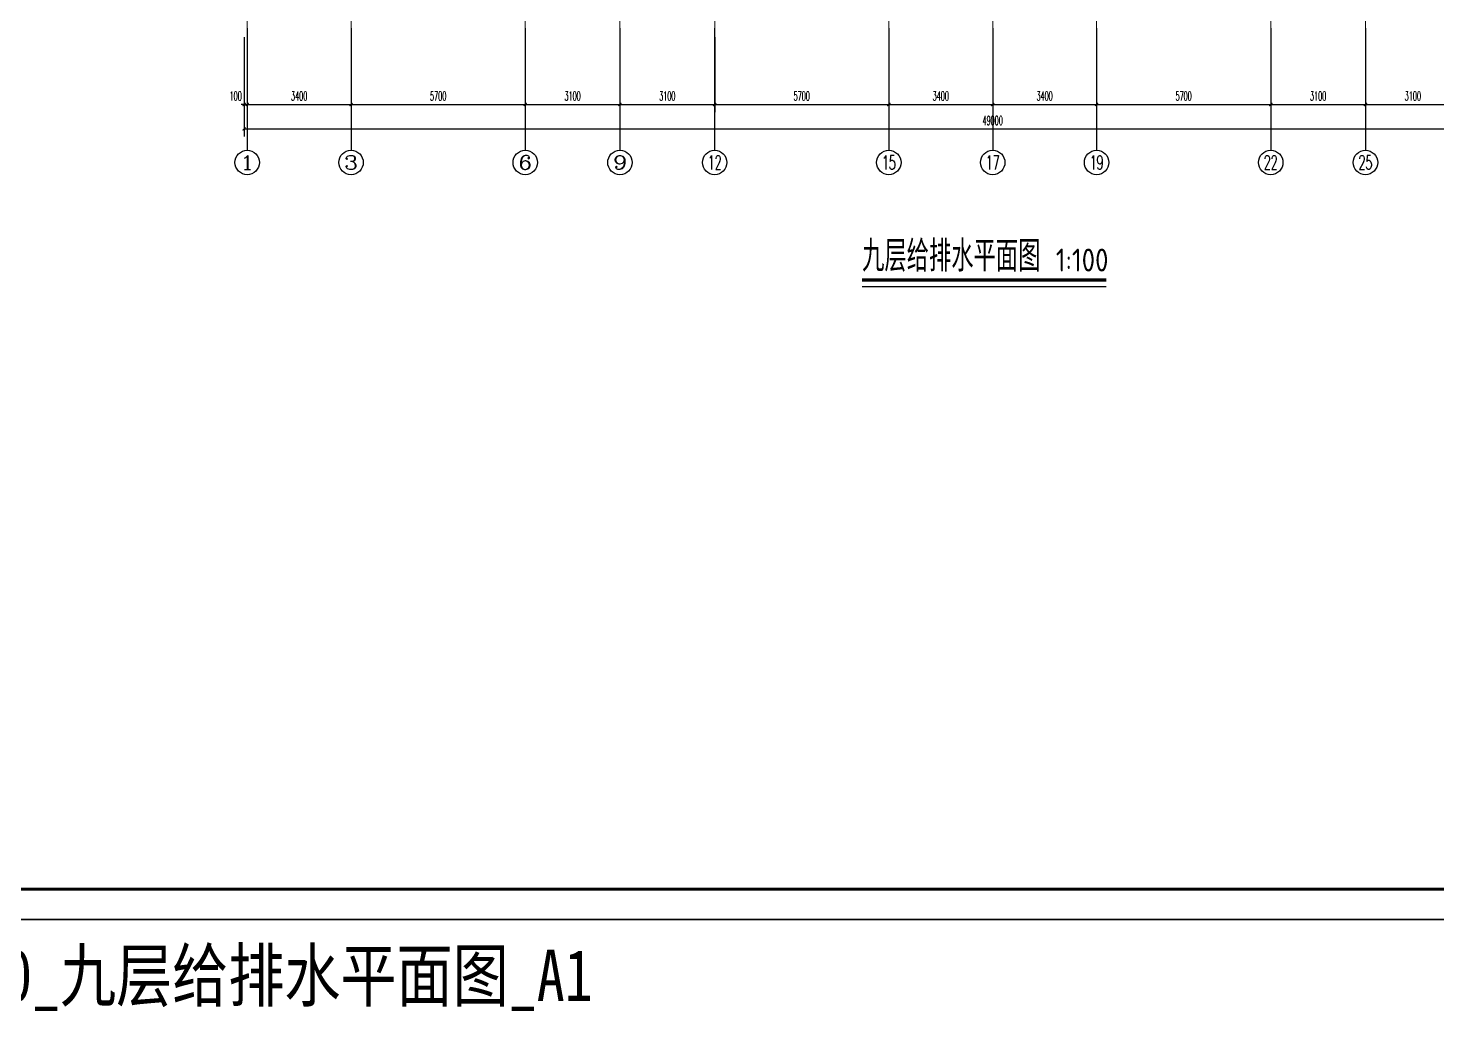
# Model space of a CAD drawing. Extents: x 27938 to 1042331, y -235042 to 1535213.
# Drawn here: x 675249 to 721352, y 330637 to 362824 of the extents above; entities that cross this region are included whole.
import ezdxf
from ezdxf.enums import TextEntityAlignment as Align

# ---------------------------------------------------------------- set-up
doc = ezdxf.new("R2010")
doc.units = 0
doc.header["$LTSCALE"] = 1000
doc.header["$MEASUREMENT"] = 0
doc.linetypes.add('DOTE', pattern=[2.42, 2, -0.2, 0.02, -0.2])
for name, color, linetype in [('3.5方案汇报，与郭总、侯月琴确定户型_t8$0$2020.03.04 -1安徽标准化洋房户型(UA）_t8_t8$0$看线', 154, 'Continuous'), ('AXIS', 3, 'Continuous'), ('AXIS_TEXT', 4, 'Continuous'), ('DIM_SYMB', 3, 'Continuous'), ('图框', 140, 'Continuous'), ('导图字', 7, 'Continuous')]:
    doc.layers.add(name, color=color, linetype=linetype)
doc.layers.add('DOTE', color=19, linetype='DOTE', lineweight=9)
doc.layers.add('yichutu', color=7, linetype='Continuous', true_color=0xffffff, plot=False)
doc.styles.add('_TCH_AXIS', font='COMPLEX', dxfattribs={"bigfont": 'GBCBIG'})
doc.styles.add('_TCH_DIM_T3', font='SIMPLEX.shx', dxfattribs={"width": 0.494118, "bigfont": 'GBCBIG.shx'})
doc.styles.add('COMPLEX', font='COMPLEX')
doc.styles.get("Standard").update_dxf_attribs({"font": 'gbenor.shx', "bigfont": 'gbcbig.shx'})
doc.styles.add('黑体', font='simhei.ttf')
doc.dimstyles.new('_TCH_ARCH&&100', dxfattribs={"dimtxt": 297.5, "dimasz": 100, "dimexe": 250, "dimexo": 300, "dimgap": 126.25, "dimtad": 1, "dimdec": 0, "dimzin": 0, "dimdsep": 46, "dimtxsty": '_TCH_DIM_T3', "dimblk": 'ARCHTICK', "dimcen": 0.09, "dimclrt": 4, "dimazin": 2, "dimtfac": 1, "dimtdec": 0, "dimtix": 1, "dimtmove": 2, "dimatfit": 3, "dimfxl": 1, "dimtolj": 1, "dimtzin": 0, "dimarcsym": 0})

# ---------------------------------------------------------------- blocks, each defined once
blk = doc.blocks.new('GFDGDGRDGRDG')
at = {"layer": 'DOTE', "linetype": 'DOTE', "ltscale": 0.3}
for p, q in [((575594, 360558), (575594, 376108)), ((584694, 360558), (584694, 376108)), ((590894, 360558), (590894, 376108)), ((599994, 360558), (599994, 376108)), ((609094, 360558), (609094, 376108)), ((578994, 360558), (578994, 368758)), ((596594, 360558), (596594, 368758)), ((603394, 360558), (603394, 368758)), ((587794, 360558), (587794, 366358)), ((612194, 360558), (612194, 366358))]:
    blk.add_line(p, q, dxfattribs=at)
blk = doc.blocks.new('TK')
at = {"layer": '图框'}
blk.add_lwpolyline([(465375, 548714), (549475, 548714), (549475, 489314), (465375, 489314)], close=True, dxfattribs=at)
blk.add_lwpolyline([(465375, 548714), (549475, 548714), (549475, 489314), (465375, 489314)], close=True, dxfattribs=at)
at = {"layer": '图框', "const_width": 100}
blk.add_lwpolyline([(548475, 490314), (548475, 547714), (467875, 547714), (467875, 490314)], close=True, dxfattribs=at)
blk = doc.blocks.new('yct-841-594-84100-59399.9999999999-100-1000.0')
at = {"layer": 'yichutu', "color": 7, "true_color": 0xffffff}
blk.add_lwpolyline([(0, 0), (0, 59400), (84100, 59400), (84100, 0)], close=True, dxfattribs=at)
blk = doc.blocks.new('_ArchTick')
at = {"color": 0, "linetype": 'ByBlock', "const_width": 0.4}
blk.add_lwpolyline([(-0.5, -0.5), (0.5, 0.5)], dxfattribs=at)
blk = doc.blocks.new('*D924')
at = {"layer": 'AXIS', "color": 0, "lineweight": -2}
for p, q in [((719017, 362524), (719017, 360074)), ((722117, 362524), (722117, 360074)), ((719017, 360324), (722117, 360324))]:
    blk.add_line(p, q, dxfattribs=at)
at = {"layer": 'Defpoints', "color": 0}
for p in [(719017, 362824), (722117, 362824), (722117, 360324)]:
    blk.add_point(p, dxfattribs=at)
at = {"layer": 'AXIS', "color": 0, "lineweight": -2, "xscale": 100, "yscale": 100, "zscale": 100, "rotation": 180}
blk.add_blockref('_ArchTick', (719017, 360324), dxfattribs=at)
at = {"layer": 'AXIS', "color": 0, "lineweight": -2, "xscale": 100, "yscale": 100, "zscale": 100}
blk.add_blockref('_ArchTick', (722117, 360324), dxfattribs=at)
at = {"layer": 'AXIS', "color": 4, "insert": (720567, 360599), "char_height": 297.5, "attachment_point": 5, "style": '_TCH_DIM_T3'}
blk.add_mtext('\\A1;3100', dxfattribs=at)
blk = doc.blocks.new('*D925')
at = {"layer": 'AXIS', "color": 0, "lineweight": -2}
for p, q in [((715917, 362524), (715917, 360074)), ((719017, 362524), (719017, 360074)), ((715917, 360324), (719017, 360324))]:
    blk.add_line(p, q, dxfattribs=at)
at = {"layer": 'Defpoints', "color": 0}
for p in [(715917, 362824), (719017, 362824), (719017, 360324)]:
    blk.add_point(p, dxfattribs=at)
at = {"layer": 'AXIS', "color": 0, "lineweight": -2, "xscale": 100, "yscale": 100, "zscale": 100, "rotation": 180}
blk.add_blockref('_ArchTick', (715917, 360324), dxfattribs=at)
at = {"layer": 'AXIS', "color": 0, "lineweight": -2, "xscale": 100, "yscale": 100, "zscale": 100}
blk.add_blockref('_ArchTick', (719017, 360324), dxfattribs=at)
at = {"layer": 'AXIS', "color": 4, "insert": (717467, 360599), "char_height": 297.5, "attachment_point": 5, "style": '_TCH_DIM_T3'}
blk.add_mtext('\\A1;3100', dxfattribs=at)
blk = doc.blocks.new('*D926')
at = {"layer": 'AXIS', "color": 0, "lineweight": -2}
for p, q in [((710217, 362524), (710217, 360074)), ((715917, 362524), (715917, 360074)), ((710217, 360324), (715917, 360324))]:
    blk.add_line(p, q, dxfattribs=at)
at = {"layer": 'Defpoints', "color": 0}
for p in [(710217, 362824), (715917, 362824), (715917, 360324)]:
    blk.add_point(p, dxfattribs=at)
at = {"layer": 'AXIS', "color": 0, "lineweight": -2, "xscale": 100, "yscale": 100, "zscale": 100, "rotation": 180}
blk.add_blockref('_ArchTick', (710217, 360324), dxfattribs=at)
at = {"layer": 'AXIS', "color": 0, "lineweight": -2, "xscale": 100, "yscale": 100, "zscale": 100}
blk.add_blockref('_ArchTick', (715917, 360324), dxfattribs=at)
at = {"layer": 'AXIS', "color": 4, "insert": (713067, 360599), "char_height": 297.5, "attachment_point": 5, "style": '_TCH_DIM_T3'}
blk.add_mtext('\\A1;5700', dxfattribs=at)
blk = doc.blocks.new('*D927')
at = {"layer": 'AXIS', "color": 0, "lineweight": -2}
for p, q in [((706817, 362524), (706817, 360074)), ((710217, 362524), (710217, 360074)), ((706817, 360324), (710217, 360324))]:
    blk.add_line(p, q, dxfattribs=at)
at = {"layer": 'Defpoints', "color": 0}
for p in [(706817, 362824), (710217, 362824), (710217, 360324)]:
    blk.add_point(p, dxfattribs=at)
at = {"layer": 'AXIS', "color": 0, "lineweight": -2, "xscale": 100, "yscale": 100, "zscale": 100, "rotation": 180}
blk.add_blockref('_ArchTick', (706817, 360324), dxfattribs=at)
at = {"layer": 'AXIS', "color": 0, "lineweight": -2, "xscale": 100, "yscale": 100, "zscale": 100}
blk.add_blockref('_ArchTick', (710217, 360324), dxfattribs=at)
at = {"layer": 'AXIS', "color": 4, "insert": (708517, 360599), "char_height": 297.5, "attachment_point": 5, "style": '_TCH_DIM_T3'}
blk.add_mtext('\\A1;3400', dxfattribs=at)
blk = doc.blocks.new('*D967')
at = {"layer": 'AXIS', "color": 0, "lineweight": -2}
for p, q in [((682317, 362524), (682317, 360074)), ((682417, 362524), (682417, 360074)), ((682317, 360324), (682217, 360324)), ((682317, 360324), (682417, 360324)), ((682417, 360324), (682517, 360324))]:
    blk.add_line(p, q, dxfattribs=at)
at = {"layer": 'Defpoints', "color": 0}
for p in [(682317, 362824), (682417, 362824), (682417, 360324)]:
    blk.add_point(p, dxfattribs=at)
at = {"layer": 'AXIS', "color": 0, "lineweight": -2, "xscale": 100, "yscale": 100, "zscale": 100}
blk.add_blockref('_ArchTick', (682317, 360324), dxfattribs=at)
at = {"layer": 'AXIS', "color": 0, "lineweight": -2, "xscale": 100, "yscale": 100, "zscale": 100, "rotation": 180}
blk.add_blockref('_ArchTick', (682417, 360324), dxfattribs=at)
at = {"layer": 'AXIS', "color": 4, "insert": (682042, 360599), "char_height": 297.5, "attachment_point": 5, "style": '_TCH_DIM_T3'}
blk.add_mtext('\\A1;100', dxfattribs=at)
blk = doc.blocks.new('*D968')
at = {"layer": 'AXIS', "color": 0, "lineweight": -2}
for p, q in [((682417, 362524), (682417, 360074)), ((685817, 362524), (685817, 360074)), ((682417, 360324), (685817, 360324))]:
    blk.add_line(p, q, dxfattribs=at)
at = {"layer": 'Defpoints', "color": 0}
for p in [(682417, 362824), (685817, 362824), (685817, 360324)]:
    blk.add_point(p, dxfattribs=at)
at = {"layer": 'AXIS', "color": 0, "lineweight": -2, "xscale": 100, "yscale": 100, "zscale": 100, "rotation": 180}
blk.add_blockref('_ArchTick', (682417, 360324), dxfattribs=at)
at = {"layer": 'AXIS', "color": 0, "lineweight": -2, "xscale": 100, "yscale": 100, "zscale": 100}
blk.add_blockref('_ArchTick', (685817, 360324), dxfattribs=at)
at = {"layer": 'AXIS', "color": 4, "insert": (684117, 360599), "char_height": 297.5, "attachment_point": 5, "style": '_TCH_DIM_T3'}
blk.add_mtext('\\A1;3400', dxfattribs=at)
blk = doc.blocks.new('*D969')
at = {"layer": 'AXIS', "color": 0, "lineweight": -2}
for p, q in [((685817, 362524), (685817, 360074)), ((691517, 362524), (691517, 360074)), ((685817, 360324), (691517, 360324))]:
    blk.add_line(p, q, dxfattribs=at)
at = {"layer": 'Defpoints', "color": 0}
for p in [(685817, 362824), (691517, 362824), (691517, 360324)]:
    blk.add_point(p, dxfattribs=at)
at = {"layer": 'AXIS', "color": 0, "lineweight": -2, "xscale": 100, "yscale": 100, "zscale": 100, "rotation": 180}
blk.add_blockref('_ArchTick', (685817, 360324), dxfattribs=at)
at = {"layer": 'AXIS', "color": 0, "lineweight": -2, "xscale": 100, "yscale": 100, "zscale": 100}
blk.add_blockref('_ArchTick', (691517, 360324), dxfattribs=at)
at = {"layer": 'AXIS', "color": 4, "insert": (688667, 360599), "char_height": 297.5, "attachment_point": 5, "style": '_TCH_DIM_T3'}
blk.add_mtext('\\A1;5700', dxfattribs=at)
blk = doc.blocks.new('*D970')
at = {"layer": 'AXIS', "color": 0, "lineweight": -2}
for p, q in [((691517, 362524), (691517, 360074)), ((694617, 362524), (694617, 360074)), ((691517, 360324), (694617, 360324))]:
    blk.add_line(p, q, dxfattribs=at)
at = {"layer": 'Defpoints', "color": 0}
for p in [(691517, 362824), (694617, 362824), (694617, 360324)]:
    blk.add_point(p, dxfattribs=at)
at = {"layer": 'AXIS', "color": 0, "lineweight": -2, "xscale": 100, "yscale": 100, "zscale": 100, "rotation": 180}
blk.add_blockref('_ArchTick', (691517, 360324), dxfattribs=at)
at = {"layer": 'AXIS', "color": 0, "lineweight": -2, "xscale": 100, "yscale": 100, "zscale": 100}
blk.add_blockref('_ArchTick', (694617, 360324), dxfattribs=at)
at = {"layer": 'AXIS', "color": 4, "insert": (693067, 360599), "char_height": 297.5, "attachment_point": 5, "style": '_TCH_DIM_T3'}
blk.add_mtext('\\A1;3100', dxfattribs=at)
blk = doc.blocks.new('*D971')
at = {"layer": 'AXIS', "color": 0, "lineweight": -2}
for p, q in [((694617, 362524), (694617, 360074)), ((697717, 362524), (697717, 360074)), ((694617, 360324), (697717, 360324))]:
    blk.add_line(p, q, dxfattribs=at)
at = {"layer": 'Defpoints', "color": 0}
for p in [(694617, 362824), (697717, 362824), (697717, 360324)]:
    blk.add_point(p, dxfattribs=at)
at = {"layer": 'AXIS', "color": 0, "lineweight": -2, "xscale": 100, "yscale": 100, "zscale": 100, "rotation": 180}
blk.add_blockref('_ArchTick', (694617, 360324), dxfattribs=at)
at = {"layer": 'AXIS', "color": 0, "lineweight": -2, "xscale": 100, "yscale": 100, "zscale": 100}
blk.add_blockref('_ArchTick', (697717, 360324), dxfattribs=at)
at = {"layer": 'AXIS', "color": 4, "insert": (696167, 360599), "char_height": 297.5, "attachment_point": 5, "style": '_TCH_DIM_T3'}
blk.add_mtext('\\A1;3100', dxfattribs=at)
blk = doc.blocks.new('*D972')
at = {"layer": 'AXIS', "color": 0, "lineweight": -2}
for p, q in [((697717, 362524), (697717, 360074)), ((703417, 362524), (703417, 360074)), ((697717, 360324), (703417, 360324))]:
    blk.add_line(p, q, dxfattribs=at)
at = {"layer": 'Defpoints', "color": 0}
for p in [(697717, 362824), (703417, 362824), (703417, 360324)]:
    blk.add_point(p, dxfattribs=at)
at = {"layer": 'AXIS', "color": 0, "lineweight": -2, "xscale": 100, "yscale": 100, "zscale": 100, "rotation": 180}
blk.add_blockref('_ArchTick', (697717, 360324), dxfattribs=at)
at = {"layer": 'AXIS', "color": 0, "lineweight": -2, "xscale": 100, "yscale": 100, "zscale": 100}
blk.add_blockref('_ArchTick', (703417, 360324), dxfattribs=at)
at = {"layer": 'AXIS', "color": 4, "insert": (700567, 360599), "char_height": 297.5, "attachment_point": 5, "style": '_TCH_DIM_T3'}
blk.add_mtext('\\A1;5700', dxfattribs=at)
blk = doc.blocks.new('*D973')
at = {"layer": 'AXIS', "color": 0, "lineweight": -2}
for p, q in [((703417, 362524), (703417, 360074)), ((706817, 362524), (706817, 360074)), ((703417, 360324), (706817, 360324))]:
    blk.add_line(p, q, dxfattribs=at)
at = {"layer": 'Defpoints', "color": 0}
for p in [(703417, 362824), (706817, 362824), (706817, 360324)]:
    blk.add_point(p, dxfattribs=at)
at = {"layer": 'AXIS', "color": 0, "lineweight": -2, "xscale": 100, "yscale": 100, "zscale": 100, "rotation": 180}
blk.add_blockref('_ArchTick', (703417, 360324), dxfattribs=at)
at = {"layer": 'AXIS', "color": 0, "lineweight": -2, "xscale": 100, "yscale": 100, "zscale": 100}
blk.add_blockref('_ArchTick', (706817, 360324), dxfattribs=at)
at = {"layer": 'AXIS', "color": 4, "insert": (705117, 360599), "char_height": 297.5, "attachment_point": 5, "style": '_TCH_DIM_T3'}
blk.add_mtext('\\A1;3400', dxfattribs=at)
blk = doc.blocks.new('*D974')
at = {"layer": 'AXIS', "color": 0, "lineweight": -2}
for p, q in [((682317, 362524), (682317, 359274)), ((731317, 362524), (731317, 359274)), ((682317, 359524), (731317, 359524))]:
    blk.add_line(p, q, dxfattribs=at)
at = {"layer": 'Defpoints', "color": 0}
for p in [(682317, 362824), (731317, 362824), (731317, 359524)]:
    blk.add_point(p, dxfattribs=at)
at = {"layer": 'AXIS', "color": 0, "lineweight": -2, "xscale": 100, "yscale": 100, "zscale": 100, "rotation": 180}
blk.add_blockref('_ArchTick', (682317, 359524), dxfattribs=at)
at = {"layer": 'AXIS', "color": 0, "lineweight": -2, "xscale": 100, "yscale": 100, "zscale": 100}
blk.add_blockref('_ArchTick', (731317, 359524), dxfattribs=at)
at = {"layer": 'AXIS', "color": 4, "insert": (706817, 359799), "char_height": 297.5, "attachment_point": 5, "style": '_TCH_DIM_T3'}
blk.add_mtext('\\A1;49000', dxfattribs=at)
blk = doc.blocks.new('_AXISO')
blk.add_circle((0, 0), 0.5)
at = {"layer": 'AXIS_TEXT', "style": 'COMPLEX', "width": 1.041667}
blk.add_attdef('A', text='', height=0.56, dxfattribs=at).set_placement((-0.25, -0.28), (0.25, -0.28), align=Align.FIT)

msp = doc.modelspace()

# ---------------------------------------------------------------- linework, layer by layer
at = {"layer": 'AXIS'}
for p, q in [((682416.6, 362823.7), (682416.6, 358823.7)), ((685816.6, 362823.7), (685816.6, 358823.7)), ((691516.6, 362823.7), (691516.6, 358823.7)), ((694616.6, 362823.7), (694616.6, 358823.7)), ((697716.6, 362823.7), (697716.6, 358823.7)), ((703416.6, 362823.7), (703416.6, 358823.7)), ((706816.6, 362823.7), (706816.6, 358823.7)), ((710216.6, 362823.7), (710216.6, 358823.7)), ((715916.6, 362823.7), (715916.6, 358823.7)), ((719016.6, 362823.7), (719016.6, 358823.7))]:
    msp.add_line(p, q, dxfattribs=at)
at = {"layer": 'DIM_SYMB', "const_width": 105}
msp.add_lwpolyline([(702543.6, 354575.5), (710532.1, 354575.5)], dxfattribs=at)
at = {"layer": 'DIM_SYMB'}
msp.add_lwpolyline([(702543.6, 354365.5), (710532.1, 354365.5)], dxfattribs=at)

# ---------------------------------------------------------------- block references
msp.add_blockref('TK', (202139.1, -155690.1))
at = {"layer": '3.5方案汇报，与郭总、侯月琴确定户型_t8$0$2020.03.04 -1安徽标准化洋房户型(UA）_t8_t8$0$看线', "ltscale": 10}
msp.add_blockref('GFDGDGRDGRDG', (106822.9, 2265.4), dxfattribs=at)
at = {"layer": 'AXIS'}
ref = msp.add_blockref('_AXISO', (682416.6, 358423.7), dxfattribs=dict(at, xscale=800, yscale=800, zscale=800))
ref.add_attrib('A', '1', dxfattribs={"layer": 'AXIS_TEXT', "height": 452.5, "style": '_TCH_AXIS', "width": 2.333333}).set_placement((682190.3, 358197.5), (682642.9, 358197.5), align=Align.FIT)
ref = msp.add_blockref('_AXISO', (685816.6, 358423.7), dxfattribs=dict(at, xscale=800, yscale=800, zscale=800))
ref.add_attrib('A', '3', dxfattribs={"layer": 'AXIS_TEXT', "height": 452.5, "style": '_TCH_AXIS', "width": 1.5}).set_placement((685590.3, 358197.5), (686042.9, 358197.5), align=Align.FIT)
ref = msp.add_blockref('_AXISO', (691516.6, 358423.7), dxfattribs=dict(at, xscale=800, yscale=800, zscale=800))
ref.add_attrib('A', '6', dxfattribs={"layer": 'AXIS_TEXT', "height": 452.5, "style": '_TCH_AXIS', "width": 1.5}).set_placement((691290.3, 358197.5), (691742.9, 358197.5), align=Align.FIT)
ref = msp.add_blockref('_AXISO', (694616.6, 358423.7), dxfattribs=dict(at, xscale=800, yscale=800, zscale=800))
ref.add_attrib('A', '9', dxfattribs={"layer": 'AXIS_TEXT', "height": 452.5, "style": '_TCH_AXIS', "width": 1.5}).set_placement((694390.3, 358197.5), (694842.9, 358197.5), align=Align.FIT)
ref = msp.add_blockref('_AXISO', (697716.6, 358423.7), dxfattribs=dict(at, xscale=800, yscale=800, zscale=800))
ref.add_attrib('A', '12', dxfattribs={"layer": 'AXIS_TEXT', "height": 452.55, "style": '_TCH_AXIS', "width": 0.724138}).set_placement((697490.3, 358197.5), (697942.9, 358197.5), align=Align.FIT)
ref = msp.add_blockref('_AXISO', (703416.6, 358423.7), dxfattribs=dict(at, xscale=800, yscale=800, zscale=800))
ref.add_attrib('A', '15', dxfattribs={"layer": 'AXIS_TEXT', "height": 452.55, "style": '_TCH_AXIS', "width": 0.724138}).set_placement((703190.3, 358197.5), (703642.9, 358197.5), align=Align.FIT)
ref = msp.add_blockref('_AXISO', (706816.6, 358423.7), dxfattribs=dict(at, xscale=800, yscale=800, zscale=800))
ref.add_attrib('A', '17', dxfattribs={"layer": 'AXIS_TEXT', "height": 452.55, "style": '_TCH_AXIS', "width": 0.724138}).set_placement((706590.3, 358197.5), (707042.9, 358197.5), align=Align.FIT)
ref = msp.add_blockref('_AXISO', (710216.6, 358423.7), dxfattribs=dict(at, xscale=800, yscale=800, zscale=800))
ref.add_attrib('A', '19', dxfattribs={"layer": 'AXIS_TEXT', "height": 452.55, "style": '_TCH_AXIS', "width": 0.724138}).set_placement((709990.3, 358197.5), (710442.9, 358197.5), align=Align.FIT)
ref = msp.add_blockref('_AXISO', (715916.6, 358423.7), dxfattribs=dict(at, xscale=800, yscale=800, zscale=800))
ref.add_attrib('A', '22', dxfattribs={"layer": 'AXIS_TEXT', "height": 452.55, "style": '_TCH_AXIS', "width": 0.617647}).set_placement((715690.3, 358197.5), (716142.9, 358197.5), align=Align.FIT)
ref = msp.add_blockref('_AXISO', (719016.6, 358423.7), dxfattribs=dict(at, xscale=800, yscale=800, zscale=800))
ref.add_attrib('A', '25', dxfattribs={"layer": 'AXIS_TEXT', "height": 452.55, "style": '_TCH_AXIS', "width": 0.617647}).set_placement((718790.3, 358197.5), (719242.9, 358197.5), align=Align.FIT)
at = {"layer": 'yichutu'}
msp.add_blockref('yct-841-594-84100-59399.9999999999-100-1000.0', (667514.1, 333623.5), dxfattribs=at)

# ---------------------------------------------------------------- texts
at = {"layer": 'DIM_SYMB', "color": 7}
for s, height, p in [('九层给排水平面图', 1012.77, (702543.6, 354852.6)), ('1:100', 750, (708881.6, 354852.6))]:
    msp.add_text(s, height=height, dxfattribs=at).set_placement(p)
at = {"layer": '导图字', "color": 1, "style": '黑体', "width": 0.8}
msp.add_text('水施_10_九层给排水平面图_A1', height=1682.363, dxfattribs=at).set_placement((668957.3, 330960.1))

# ---------------------------------------------------------------- dimensions: what is measured, and where the dimension line sits
at = {"layer": 'AXIS'}
dim = msp.add_linear_dim(base=(682416.6, 360323.7), p1=(682316.6, 362823.7), p2=(682416.6, 362823.7), angle=0, dimstyle='_TCH_ARCH&&100', dxfattribs=at)
dim.commit()
dim.dimension.update_dxf_attribs({"geometry": '*D967', "text_midpoint": (682041.6, 360598.7), "dimtype": 129})
for p1, p2, distance, picture, middle in [((682316.6, 362823.7), (731316.6, 362823.7), -3300, '*D974', (706816.6, 359798.7)), ((682416.6, 362823.7), (685816.6, 362823.7), -2500, '*D968', (684116.6, 360598.7)), ((685816.6, 362823.7), (691516.6, 362823.7), -2500, '*D969', (688666.6, 360598.7)), ((691516.6, 362823.7), (694616.6, 362823.7), -2500, '*D970', (693066.6, 360598.7)), ((694616.6, 362823.7), (697716.6, 362823.7), -2500, '*D971', (696166.6, 360598.7)), ((697716.6, 362823.7), (703416.6, 362823.7), -2500, '*D972', (700566.6, 360598.7)), ((703416.6, 362823.7), (706816.6, 362823.7), -2500, '*D973', (705116.6, 360598.7)), ((706816.6, 362823.7), (710216.6, 362823.7), -2500, '*D927', (708516.6, 360598.7)), ((710216.6, 362823.7), (715916.6, 362823.7), -2500, '*D926', (713066.6, 360598.7)), ((715916.6, 362823.7), (719016.6, 362823.7), -2500, '*D925', (717466.6, 360598.7)), ((719016.6, 362823.7), (722116.6, 362823.7), -2500, '*D924', (720566.6, 360598.7))]:
    dim = msp.add_aligned_dim(p1=p1, p2=p2, distance=distance, dimstyle='_TCH_ARCH&&100', dxfattribs=at)
    dim.commit()
    dim.dimension.update_dxf_attribs({"geometry": picture, "text_midpoint": middle})

doc.saveas('drawing.dxf')
